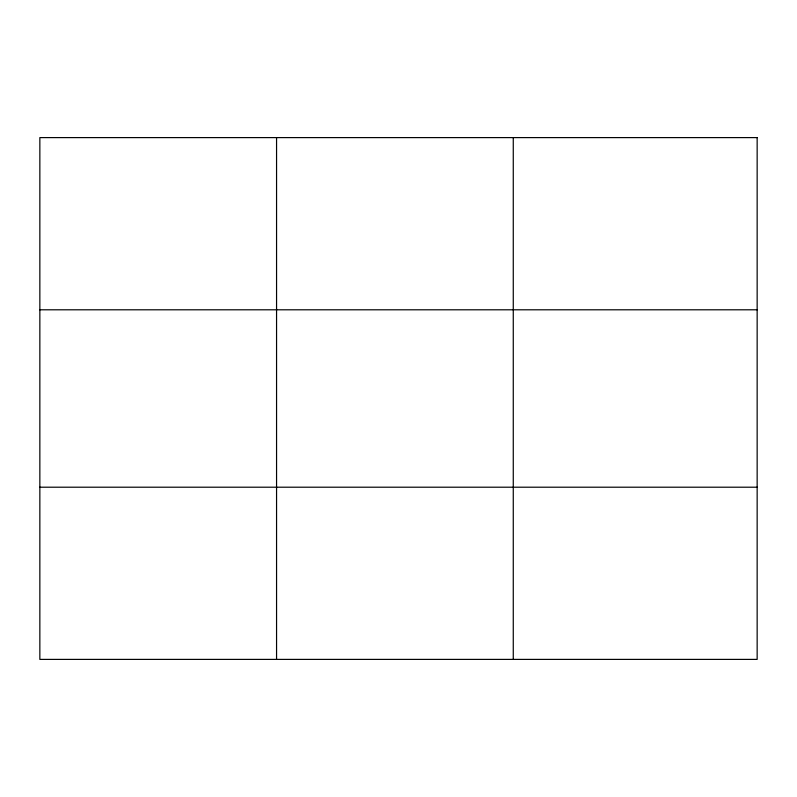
<?xml version="1.0" encoding="UTF-8"?>
<svg xmlns="http://www.w3.org/2000/svg" width="797" height="797" viewBox="0 0 797 797"><rect width="100%" height="100%" fill="white"/><g stroke="black" fill="none" stroke-linecap="round" stroke-linejoin="round"><path stroke-width="1.2" d="M276.559 659.398L276.559 137.602M513.268 659.398L513.268 137.602M39.85 309.794L757.15 309.794M39.85 487.206L757.15 487.206M757.15 137.602L757.15 659.398L39.85 659.398L39.85 137.602L757.15 137.602"/></g></svg>
